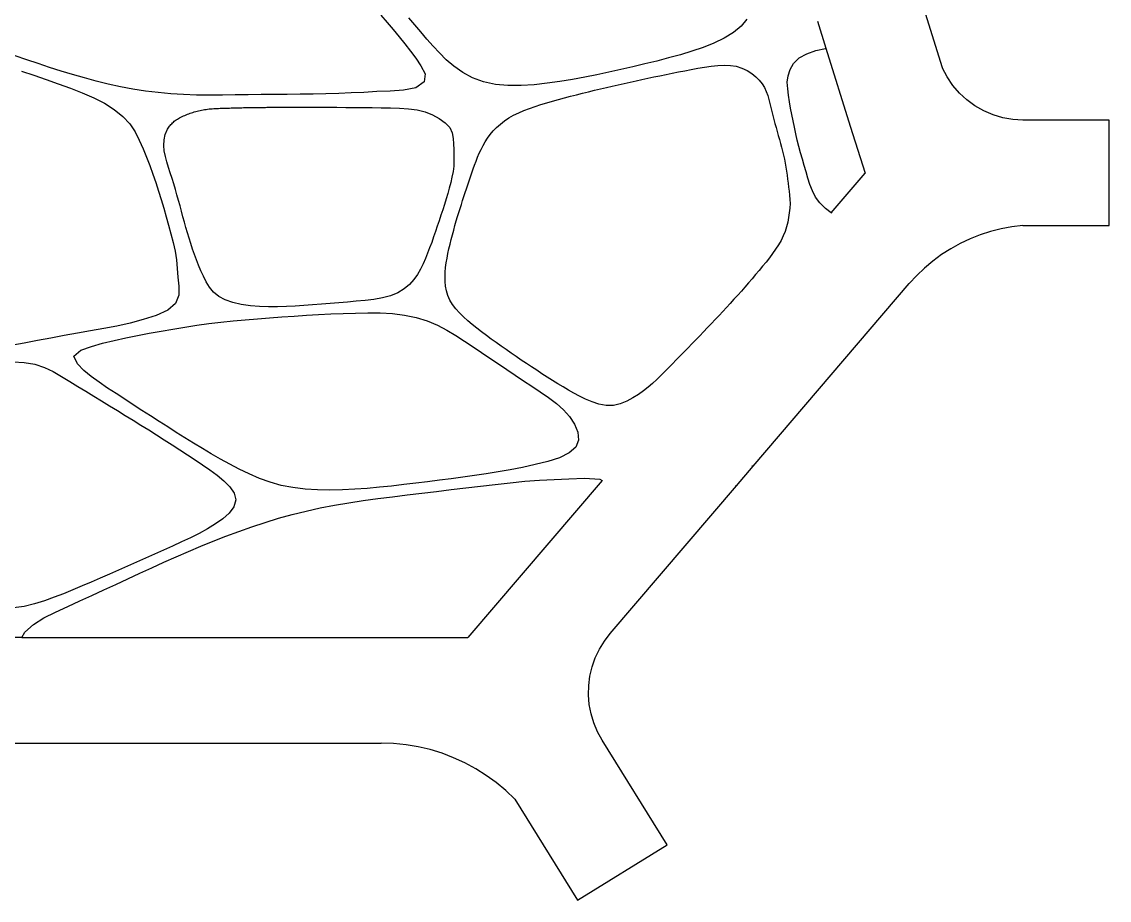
# Model space of a CAD drawing. Header units: metres. Extents: x 3231 to 3793, y -1081 to -522.
# Drawn here: x 3484 to 3793.4, y -1080.3 to -830.4 of the extents above; entities that cross this region are included whole.
import ezdxf

# ---------------------------------------------------------------- set-up
doc = ezdxf.new("R2010")
doc.units = ezdxf.units.M

msp = doc.modelspace()

# ---------------------------------------------------------------- linework, layer by layer
at = {"layer": 'Layer0'}
for p, q in [((3745.95, -843.51), (3685.74, -651.32)), ((3586.13, -828.55), (3587.97, -830.56)), ((3587.97, -830.56), (3589.72, -832.59)), ((3595.82, -831.27), (3594.12, -829.25)), ((3597.55, -833.29), (3595.82, -831.27)), ((3688.7, -831.66), (3686.45, -833.46)), ((3690.24, -829.6), (3688.7, -831.66)), ((3710.35, -830.2), (3712.77, -837.94)), ((3589.72, -832.59), (3591.4, -834.63)), ((3591.4, -834.63), (3593.03, -836.67)), ((3599.28, -835.29), (3597.55, -833.29)), ((3683.78, -835.04), (3680.9, -836.44)), ((3686.45, -833.46), (3683.78, -835.04)), ((3593.03, -836.67), (3594.6, -838.72)), ((3601.03, -837.29), (3599.28, -835.29)), ((3602.83, -839.26), (3601.03, -837.29)), ((3677.83, -837.67), (3674.64, -838.77)), ((3680.9, -836.44), (3677.83, -837.67)), ((3709.91, -838.6), (3712.66, -837.95)), ((3712.66, -837.95), (3712.77, -837.94)), ((3712.77, -837.94), (3719.71, -860.09)), ((3485.46, -841.17), (3482.21, -840.07)), ((3488.7, -842.26), (3485.46, -841.17)), ((3594.6, -838.72), (3596.12, -840.78)), ((3596.12, -840.78), (3597.55, -842.92)), ((3604.78, -841.19), (3602.83, -839.26)), ((3606.98, -843.05), (3604.78, -841.19)), ((3668.01, -840.69), (3664.63, -841.56)), ((3671.36, -839.77), (3668.01, -840.69)), ((3674.64, -838.77), (3671.36, -839.77)), ((3703.58, -842.24), (3705.12, -840.68)), ((3705.12, -840.68), (3707.32, -839.47)), ((3707.32, -839.47), (3709.91, -838.6)), ((3484.01, -844.44), (3487.49, -845.62)), ((3491.96, -843.35), (3488.7, -842.26)), ((3495.22, -844.4), (3491.96, -843.35)), ((3498.51, -845.42), (3495.22, -844.4)), ((3597.55, -842.92), (3598.74, -845.19)), ((3609.48, -844.8), (3606.98, -843.05)), ((3654.42, -843.97), (3651.02, -844.74)), ((3657.83, -843.19), (3654.42, -843.97)), ((3661.24, -842.39), (3657.83, -843.19)), ((3664.63, -841.56), (3661.24, -842.39)), ((3670.82, -844.66), (3672.62, -844.31)), ((3672.62, -844.31), (3674.46, -843.96)), ((3674.46, -843.96), (3676.32, -843.61)), ((3676.32, -843.61), (3678.21, -843.28)), ((3678.21, -843.28), (3680.1, -843)), ((3680.1, -843), (3681.98, -842.8)), ((3681.98, -842.8), (3683.82, -842.72)), ((3683.82, -842.72), (3685.59, -842.79)), ((3685.59, -842.79), (3687.28, -843.06)), ((3687.28, -843.06), (3688.87, -843.54)), ((3688.87, -843.54), (3690.34, -844.23)), ((3690.34, -844.23), (3691.66, -845.07)), ((3702.02, -845.78), (3702.56, -843.97)), ((3702.56, -843.97), (3703.58, -842.24)), ((3745.97, -843.55), (3745.95, -843.51)), ((3747.27, -846.07), (3745.97, -843.55)), ((3487.49, -845.62), (3490.97, -846.81)), ((3490.97, -846.81), (3494.43, -848.03)), ((3501.84, -846.38), (3498.51, -845.42)), ((3505.21, -847.29), (3501.84, -846.38)), ((3508.63, -848.13), (3505.21, -847.29)), ((3598.49, -847.44), (3596.08, -849.17)), ((3598.74, -845.19), (3598.49, -847.44)), ((3612.29, -846.32), (3609.48, -844.8)), ((3615.39, -847.5), (3612.29, -846.32)), ((3618.75, -848.25), (3615.39, -847.5)), ((3637.11, -847.37), (3633.49, -847.87)), ((3640.66, -846.8), (3637.11, -847.37)), ((3644.15, -846.16), (3640.66, -846.8)), ((3647.6, -845.47), (3644.15, -846.16)), ((3651.02, -844.74), (3647.6, -845.47)), ((3657.06, -847.55), (3658.75, -847.17)), ((3658.75, -847.17), (3660.43, -846.81)), ((3660.43, -846.81), (3662.13, -846.44)), ((3662.13, -846.44), (3663.83, -846.08)), ((3663.83, -846.08), (3665.55, -845.72)), ((3665.55, -845.72), (3667.29, -845.36)), ((3667.29, -845.36), (3669.04, -845.01)), ((3669.04, -845.01), (3670.82, -844.66)), ((3691.66, -845.07), (3692.82, -846.01)), ((3692.82, -846.01), (3693.8, -847.02)), ((3693.8, -847.02), (3694.61, -848.06)), ((3701.79, -847.61), (3702.02, -845.78)), ((3748.87, -848.47), (3747.27, -846.07)), ((3494.43, -848.03), (3497.87, -849.28)), ((3497.87, -849.28), (3501.26, -850.58)), ((3501.26, -850.58), (3504.52, -851.99)), ((3512.11, -848.88), (3508.63, -848.13)), ((3515.64, -849.54), (3512.11, -848.88)), ((3519.21, -850.1), (3515.64, -849.54)), ((3522.82, -850.55), (3519.21, -850.1)), ((3526.44, -850.88), (3522.82, -850.55)), ((3581.38, -850.47), (3577.78, -850.65)), ((3585.04, -850.27), (3581.38, -850.47)), ((3588.79, -850.09), (3585.04, -850.27)), ((3592.61, -849.88), (3588.79, -850.09)), ((3596.08, -849.17), (3592.61, -849.88)), ((3622.34, -848.56), (3618.75, -848.25)), ((3626.04, -848.54), (3622.34, -848.56)), ((3629.79, -848.28), (3626.04, -848.54)), ((3633.49, -847.87), (3629.79, -848.28)), ((3643.52, -850.71), (3645.22, -850.29)), ((3645.22, -850.29), (3646.92, -849.88)), ((3646.92, -849.88), (3648.62, -849.48)), ((3648.62, -849.48), (3650.32, -849.08)), ((3650.32, -849.08), (3652.01, -848.69)), ((3652.01, -848.69), (3653.7, -848.3)), ((3653.7, -848.3), (3655.38, -847.92)), ((3655.38, -847.92), (3657.06, -847.55)), ((3694.61, -848.06), (3695.27, -849.13)), ((3695.27, -849.13), (3695.8, -850.23)), ((3695.8, -850.23), (3696.22, -851.35)), ((3701.9, -849.45), (3701.79, -847.61)), ((3702.15, -851.28), (3701.9, -849.45)), ((3750.74, -850.66), (3748.87, -848.47)), ((3504.52, -851.99), (3507.57, -853.56)), ((3507.57, -853.56), (3510.34, -855.33)), ((3530.09, -851.1), (3526.44, -850.88)), ((3533.74, -851.22), (3530.09, -851.1)), ((3537.41, -851.26), (3533.74, -851.22)), ((3541.09, -851.24), (3537.41, -851.26)), ((3544.77, -851.2), (3541.09, -851.24)), ((3548.46, -851.14), (3544.77, -851.2)), ((3552.16, -851.09), (3548.46, -851.14)), ((3555.86, -851.06), (3552.16, -851.09)), ((3559.55, -851.04), (3555.86, -851.06)), ((3563.24, -851.02), (3559.55, -851.04)), ((3566.9, -850.98), (3563.24, -851.02)), ((3570.55, -850.91), (3566.9, -850.98)), ((3574.18, -850.8), (3570.55, -850.91)), ((3577.78, -850.65), (3574.18, -850.8)), ((3631.7, -853.95), (3633.37, -853.45)), ((3633.37, -853.45), (3635.04, -852.96)), ((3635.04, -852.96), (3636.73, -852.49)), ((3636.73, -852.49), (3638.42, -852.03)), ((3638.42, -852.03), (3640.12, -851.58)), ((3640.12, -851.58), (3641.82, -851.14)), ((3641.82, -851.14), (3643.52, -850.71)), ((3696.22, -851.35), (3696.57, -852.48)), ((3696.57, -852.48), (3696.86, -853.62)), ((3696.86, -853.62), (3697.13, -854.77)), ((3702.43, -853.12), (3702.15, -851.28)), ((3702.73, -854.94), (3702.43, -853.12)), ((3752.85, -852.62), (3750.74, -850.66)), ((3755.17, -854.32), (3752.85, -852.62)), ((3510.34, -855.33), (3512.76, -857.31)), ((3530.76, -856.87), (3531.14, -856.71)), ((3531.14, -856.71), (3531.53, -856.57)), ((3531.53, -856.57), (3531.91, -856.42)), ((3531.91, -856.42), (3532.31, -856.29)), ((3532.31, -856.29), (3532.7, -856.16)), ((3532.7, -856.16), (3533.11, -856.03)), ((3533.11, -856.03), (3533.51, -855.91)), ((3533.51, -855.91), (3533.92, -855.8)), ((3533.92, -855.8), (3534.33, -855.7)), ((3534.33, -855.7), (3534.75, -855.6)), ((3534.75, -855.6), (3535.17, -855.51)), ((3535.17, -855.51), (3535.59, -855.44)), ((3535.59, -855.44), (3536.02, -855.36)), ((3536.02, -855.36), (3536.45, -855.3)), ((3536.45, -855.3), (3536.89, -855.25)), ((3536.89, -855.25), (3537.32, -855.2)), ((3537.32, -855.2), (3537.76, -855.16)), ((3537.76, -855.16), (3538.21, -855.13)), ((3538.21, -855.13), (3538.65, -855.1)), ((3538.65, -855.1), (3539.09, -855.07)), ((3539.09, -855.07), (3539.54, -855.05)), ((3539.54, -855.05), (3539.99, -855.03)), ((3539.99, -855.03), (3540.43, -855.01)), ((3540.43, -855.01), (3540.88, -854.99)), ((3540.88, -854.99), (3541.33, -854.98)), ((3541.33, -854.98), (3541.77, -854.96)), ((3541.77, -854.96), (3542.22, -854.95)), ((3542.22, -854.95), (3542.67, -854.93)), ((3542.67, -854.93), (3543.11, -854.92)), ((3543.11, -854.92), (3543.56, -854.91)), ((3543.56, -854.91), (3544, -854.89)), ((3544, -854.89), (3544.45, -854.88)), ((3544.45, -854.88), (3544.89, -854.87)), ((3544.89, -854.87), (3545.34, -854.86)), ((3545.34, -854.86), (3545.78, -854.85)), ((3545.78, -854.85), (3546.22, -854.84)), ((3546.22, -854.84), (3546.67, -854.83)), ((3546.67, -854.83), (3547.11, -854.82)), ((3547.11, -854.82), (3547.56, -854.81)), ((3547.56, -854.81), (3548, -854.8)), ((3548, -854.8), (3548.44, -854.79)), ((3548.44, -854.79), (3548.89, -854.79)), ((3548.89, -854.79), (3549.33, -854.78)), ((3549.33, -854.78), (3549.77, -854.77)), ((3549.77, -854.77), (3550.22, -854.77)), ((3550.22, -854.77), (3550.66, -854.76)), ((3550.66, -854.76), (3551.11, -854.75)), ((3551.11, -854.75), (3551.55, -854.75)), ((3551.55, -854.75), (3551.99, -854.74)), ((3551.99, -854.74), (3552.44, -854.74)), ((3552.44, -854.74), (3552.88, -854.73)), ((3552.88, -854.73), (3553.33, -854.73)), ((3553.33, -854.73), (3553.77, -854.72)), ((3553.77, -854.72), (3554.22, -854.72)), ((3554.22, -854.72), (3554.66, -854.72)), ((3554.66, -854.72), (3555.1, -854.71)), ((3555.1, -854.71), (3555.55, -854.71)), ((3555.55, -854.71), (3555.99, -854.71)), ((3555.99, -854.71), (3556.44, -854.7)), ((3556.44, -854.7), (3556.88, -854.7)), ((3556.88, -854.7), (3557.33, -854.7)), ((3557.33, -854.7), (3557.77, -854.7)), ((3557.77, -854.7), (3558.22, -854.69)), ((3558.22, -854.69), (3558.66, -854.69)), ((3558.66, -854.69), (3559.11, -854.69)), ((3559.11, -854.69), (3559.55, -854.69)), ((3559.55, -854.69), (3560, -854.69)), ((3560, -854.69), (3560.44, -854.69)), ((3560.44, -854.69), (3560.89, -854.68)), ((3560.89, -854.68), (3561.33, -854.68)), ((3561.33, -854.68), (3561.78, -854.68)), ((3561.78, -854.68), (3562.23, -854.68)), ((3562.23, -854.68), (3562.67, -854.68)), ((3562.67, -854.68), (3563.12, -854.68)), ((3563.12, -854.68), (3563.56, -854.68)), ((3563.56, -854.68), (3564.01, -854.68)), ((3564.01, -854.68), (3564.45, -854.68)), ((3564.45, -854.68), (3564.9, -854.68)), ((3564.9, -854.68), (3565.34, -854.68)), ((3565.34, -854.68), (3565.79, -854.68)), ((3565.79, -854.68), (3566.23, -854.67)), ((3566.23, -854.67), (3568.71, -854.69)), ((3568.71, -854.69), (3571.19, -854.7)), ((3571.19, -854.7), (3573.68, -854.72)), ((3573.68, -854.72), (3576.18, -854.74)), ((3576.18, -854.74), (3578.68, -854.76)), ((3578.68, -854.76), (3581.21, -854.78)), ((3581.21, -854.78), (3583.74, -854.81)), ((3583.74, -854.81), (3586.3, -854.85)), ((3586.3, -854.85), (3588.88, -854.9)), ((3588.88, -854.9), (3591.47, -854.96)), ((3591.47, -854.96), (3594.03, -855.12)), ((3594.03, -855.12), (3596.48, -855.44)), ((3596.48, -855.44), (3598.79, -855.99)), ((3598.79, -855.99), (3600.91, -856.82)), ((3623.95, -856.99), (3625.39, -856.28)), ((3625.39, -856.28), (3626.89, -855.63)), ((3626.89, -855.63), (3628.45, -855.03)), ((3628.45, -855.03), (3630.06, -854.47)), ((3630.06, -854.47), (3631.7, -853.95)), ((3697.13, -854.77), (3697.39, -855.91)), ((3697.39, -855.91), (3697.67, -857.06)), ((3703.06, -856.76), (3702.73, -854.94)), ((3703.42, -858.59), (3703.06, -856.76)), ((3757.67, -855.75), (3755.17, -854.32)), ((3760.32, -856.88), (3757.67, -855.75)), ((3512.76, -857.31), (3514.74, -859.45)), ((3514.74, -859.45), (3516.26, -861.74)), ((3526.05, -860.13), (3526.25, -859.89)), ((3526.25, -859.89), (3526.46, -859.64)), ((3526.46, -859.64), (3526.68, -859.4)), ((3526.68, -859.4), (3526.92, -859.16)), ((3526.92, -859.16), (3527.16, -858.93)), ((3527.16, -858.93), (3527.42, -858.71)), ((3527.42, -858.71), (3527.7, -858.49)), ((3527.7, -858.49), (3527.99, -858.28)), ((3527.99, -858.28), (3528.3, -858.08)), ((3528.3, -858.08), (3528.62, -857.89)), ((3528.62, -857.89), (3528.95, -857.71)), ((3528.95, -857.71), (3529.3, -857.53)), ((3529.3, -857.53), (3529.65, -857.35)), ((3529.65, -857.35), (3530.01, -857.19)), ((3530.01, -857.19), (3530.38, -857.02)), ((3530.38, -857.02), (3530.76, -856.87)), ((3600.91, -856.82), (3602.8, -857.88)), ((3602.8, -857.88), (3604.46, -859.1)), ((3604.46, -859.1), (3605.76, -860.45)), ((3619.11, -860.43), (3620.18, -859.48)), ((3620.18, -859.48), (3621.34, -858.59)), ((3621.34, -858.59), (3622.6, -857.76)), ((3622.6, -857.76), (3623.95, -856.99)), ((3697.67, -857.06), (3697.96, -858.19)), ((3697.96, -858.19), (3698.27, -859.33)), ((3698.27, -859.33), (3698.58, -860.46)), ((3703.79, -860.41), (3703.42, -858.59)), ((3763.08, -857.7), (3760.32, -856.88)), ((3765.91, -858.2), (3763.08, -857.7)), ((3768.79, -858.36), (3765.91, -858.2)), ((3793.36, -858.36), (3768.79, -858.36)), ((3793.36, -888.36), (3793.36, -858.36)), ((3516.26, -861.74), (3517.47, -864.1)), ((3524.53, -863.99), (3524.87, -862.43)), ((3524.87, -862.43), (3525.46, -860.9)), ((3525.46, -860.9), (3525.65, -860.64)), ((3525.65, -860.64), (3525.85, -860.39)), ((3525.85, -860.39), (3526.05, -860.13)), ((3605.76, -860.45), (3606.43, -861.97)), ((3606.43, -861.97), (3606.71, -863.55)), ((3616.53, -863.47), (3617.29, -862.42)), ((3617.29, -862.42), (3618.15, -861.41)), ((3618.15, -861.41), (3619.11, -860.43)), ((3698.58, -860.46), (3698.9, -861.59)), ((3698.9, -861.59), (3699.21, -862.72)), ((3699.21, -862.72), (3699.53, -863.85)), ((3704.19, -862.23), (3703.79, -860.41)), ((3704.62, -864.05), (3704.19, -862.23)), ((3719.71, -860.09), (3723.9, -873.44)), ((3517.47, -864.1), (3518.54, -866.49)), ((3524.46, -865.56), (3524.53, -863.99)), ((3524.59, -867.13), (3524.46, -865.56)), ((3606.71, -863.55), (3606.85, -865.12)), ((3606.85, -865.12), (3606.92, -866.7)), ((3614.7, -866.71), (3615.25, -865.62)), ((3615.25, -865.62), (3615.86, -864.54)), ((3615.86, -864.54), (3616.53, -863.47)), ((3699.53, -863.85), (3699.83, -864.97)), ((3699.83, -864.97), (3700.13, -866.1)), ((3705.08, -865.86), (3704.62, -864.05)), ((3705.56, -867.67), (3705.08, -865.86)), ((3518.54, -866.49), (3519.52, -868.89)), ((3519.52, -868.89), (3520.44, -871.3)), ((3524.88, -868.69), (3524.59, -867.13)), ((3525.29, -870.26), (3524.88, -868.69)), ((3606.92, -866.7), (3606.97, -868.27)), ((3606.97, -868.27), (3606.97, -869.85)), ((3613.25, -870.03), (3613.7, -868.92)), ((3613.7, -868.92), (3614.18, -867.81)), ((3614.18, -867.81), (3614.7, -866.71)), ((3700.13, -866.1), (3700.42, -867.23)), ((3700.42, -867.23), (3700.69, -868.36)), ((3700.69, -868.36), (3700.94, -869.49)), ((3706.06, -869.48), (3705.56, -867.67)), ((3520.44, -871.3), (3521.3, -873.71)), ((3525.77, -871.82), (3525.29, -870.26)), ((3526.29, -873.39), (3525.77, -871.82)), ((3606.89, -871.43), (3606.7, -873)), ((3606.97, -869.85), (3606.89, -871.43)), ((3612.01, -873.38), (3612.41, -872.26)), ((3612.41, -872.26), (3612.82, -871.14)), ((3612.82, -871.14), (3613.25, -870.03)), ((3700.94, -869.49), (3701.17, -870.62)), ((3701.17, -870.62), (3701.37, -871.76)), ((3701.37, -871.76), (3701.56, -872.89)), ((3706.58, -871.29), (3706.06, -869.48)), ((3707.11, -873.1), (3706.58, -871.29)), ((3521.3, -873.71), (3522.13, -876.13)), ((3526.8, -874.95), (3526.29, -873.39)), ((3527.29, -876.51), (3526.8, -874.95)), ((3606.41, -874.57), (3606.04, -876.13)), ((3606.7, -873), (3606.41, -874.57)), ((3611.25, -875.62), (3611.63, -874.5)), ((3611.63, -874.5), (3612.01, -873.38)), ((3701.56, -872.89), (3701.73, -874.03)), ((3701.73, -874.03), (3701.88, -875.18)), ((3701.88, -875.18), (3702.02, -876.32)), ((3707.65, -874.91), (3707.11, -873.1)), ((3708.22, -876.72), (3707.65, -874.91)), ((3714.27, -884.7), (3723.9, -873.44)), ((3522.13, -876.13), (3522.92, -878.56)), ((3527.75, -878.08), (3527.29, -876.51)), ((3528.19, -879.64), (3527.75, -878.08)), ((3605.63, -877.69), (3605.19, -879.24)), ((3606.04, -876.13), (3605.63, -877.69)), ((3610.14, -878.99), (3610.5, -877.87)), ((3610.5, -877.87), (3610.87, -876.74)), ((3610.87, -876.74), (3611.25, -875.62)), ((3702.02, -876.32), (3702.15, -877.46)), ((3702.15, -877.46), (3702.27, -878.61)), ((3708.92, -878.5), (3708.22, -876.72)), ((3522.92, -878.56), (3523.68, -880.99)), ((3523.68, -880.99), (3524.41, -883.42)), ((3528.63, -881.2), (3528.19, -879.64)), ((3529.05, -882.76), (3528.63, -881.2)), ((3604.73, -880.79), (3604.25, -882.34)), ((3605.19, -879.24), (3604.73, -880.79)), ((3609.07, -882.36), (3609.42, -881.24)), ((3609.42, -881.24), (3609.78, -880.11)), ((3609.78, -880.11), (3610.14, -878.99)), ((3702.27, -878.61), (3702.38, -879.76)), ((3702.38, -879.76), (3702.49, -880.9)), ((3702.49, -880.9), (3702.6, -882.05)), ((3709.83, -880.25), (3708.92, -878.5)), ((3711.05, -881.92), (3709.83, -880.25)), ((3524.41, -883.42), (3525.12, -885.86)), ((3529.47, -884.31), (3529.05, -882.76)), ((3529.88, -885.86), (3529.47, -884.31)), ((3603.76, -883.88), (3603.26, -885.43)), ((3604.25, -882.34), (3603.76, -883.88)), ((3608.02, -885.74), (3608.37, -884.61)), ((3608.37, -884.61), (3608.72, -883.49)), ((3608.72, -883.49), (3609.07, -882.36)), ((3702.47, -883.4), (3702.32, -884.74)), ((3702.6, -882.05), (3702.47, -883.4)), ((3712.64, -883.46), (3711.05, -881.92)), ((3714.27, -884.7), (3712.64, -883.46)), ((3525.12, -885.86), (3525.81, -888.29)), ((3530.31, -887.4), (3529.88, -885.86)), ((3530.74, -888.94), (3530.31, -887.4)), ((3602.75, -886.97), (3602.23, -888.52)), ((3603.26, -885.43), (3602.75, -886.97)), ((3607.26, -888.37), (3607.64, -887.05)), ((3607.64, -887.05), (3608.02, -885.74)), ((3701.89, -887.4), (3701.57, -888.72)), ((3702.14, -886.07), (3701.89, -887.4)), ((3702.32, -884.74), (3702.14, -886.07)), ((3714.5, -884.88), (3714.27, -884.7)), ((3525.81, -888.29), (3526.47, -890.73)), ((3526.47, -890.73), (3527.08, -893.19)), ((3531.18, -890.47), (3530.74, -888.94)), ((3531.64, -891.99), (3531.18, -890.47)), ((3601.71, -890.06), (3601.18, -891.6)), ((3602.23, -888.52), (3601.71, -890.06)), ((3606.53, -891), (3606.89, -889.69)), ((3606.89, -889.69), (3607.26, -888.37)), ((3701.16, -890.02), (3700.63, -891.31)), ((3701.57, -888.72), (3701.16, -890.02)), ((3759.62, -890.03), (3756.67, -890.98)), ((3762.62, -889.28), (3759.62, -890.03)), ((3765.67, -888.72), (3762.62, -889.28)), ((3768.75, -888.36), (3765.67, -888.72)), ((3768.75, -888.36), (3793.36, -888.36)), ((3527.08, -893.19), (3527.63, -895.65)), ((3532.12, -893.51), (3531.64, -891.99)), ((3532.62, -895.03), (3532.12, -893.51)), ((3600.63, -893.14), (3600.06, -894.67)), ((3601.18, -891.6), (3600.63, -893.14)), ((3605.54, -894.96), (3605.85, -893.64)), ((3605.85, -893.64), (3606.18, -892.32)), ((3606.18, -892.32), (3606.53, -891)), ((3699.27, -893.83), (3698.47, -895.07)), ((3700, -892.57), (3699.27, -893.83)), ((3700.63, -891.31), (3700, -892.57)), ((3750.99, -893.44), (3748.28, -894.94)), ((3753.79, -892.11), (3750.99, -893.44)), ((3756.67, -890.98), (3753.79, -892.11)), ((3527.63, -895.65), (3528.03, -898.1)), ((3533.16, -896.56), (3532.62, -895.03)), ((3533.73, -898.1), (3533.16, -896.56)), ((3599.48, -896.21), (3598.87, -897.75)), ((3600.06, -894.67), (3599.48, -896.21)), ((3605, -897.61), (3605.26, -896.29)), ((3605.26, -896.29), (3605.54, -894.96)), ((3697.61, -896.3), (3696.69, -897.52)), ((3698.47, -895.07), (3697.61, -896.3)), ((3745.67, -896.61), (3743.18, -898.45)), ((3748.28, -894.94), (3745.67, -896.61)), ((3528.03, -898.1), (3528.23, -900.55)), ((3534.34, -899.64), (3533.73, -898.1)), ((3535, -901.21), (3534.34, -899.64)), ((3598.23, -899.27), (3597.49, -900.78)), ((3598.87, -897.75), (3598.23, -899.27)), ((3604.61, -900.27), (3604.78, -898.94)), ((3604.78, -898.94), (3605, -897.61)), ((3694.76, -899.93), (3693.78, -901.12)), ((3695.74, -898.73), (3694.76, -899.93)), ((3696.69, -897.52), (3695.74, -898.73)), ((3743.18, -898.45), (3740.81, -900.45)), ((3528.23, -900.55), (3528.39, -903.03)), ((3528.39, -903.03), (3528.67, -905.61)), ((3535.7, -902.79), (3535, -901.21)), ((3536.49, -904.38), (3535.7, -902.79)), ((3596.63, -902.27), (3595.6, -903.71)), ((3597.49, -900.78), (3596.63, -902.27)), ((3604.45, -902.95), (3604.5, -901.61)), ((3604.47, -904.29), (3604.45, -902.95)), ((3604.5, -901.61), (3604.61, -900.27)), ((3692.78, -902.31), (3691.78, -903.49)), ((3693.78, -901.12), (3692.78, -902.31)), ((3738.58, -902.6), (3736.49, -904.88)), ((3740.81, -900.45), (3738.58, -902.6)), ((3528.67, -905.61), (3528.68, -908.17)), ((3537.43, -905.9), (3536.49, -904.38)), ((3538.6, -907.3), (3537.43, -905.9)), ((3594.36, -905.09), (3592.85, -906.36)), ((3595.6, -903.71), (3594.36, -905.09)), ((3604.58, -905.63), (3604.47, -904.29)), ((3604.82, -906.97), (3604.58, -905.63)), ((3689.74, -905.84), (3688.71, -907.01)), ((3690.76, -904.67), (3689.74, -905.84)), ((3691.78, -903.49), (3690.76, -904.67)), ((3692.09, -956.82), (3736.49, -904.88)), ((3528.68, -908.17), (3527.81, -910.5)), ((3540.06, -908.53), (3538.6, -907.3)), ((3541.9, -909.51), (3540.06, -908.53)), ((3584.18, -909.37), (3581.69, -909.66)), ((3586.62, -908.95), (3584.18, -909.37)), ((3588.92, -908.33), (3586.62, -908.95)), ((3591.03, -907.45), (3588.92, -908.33)), ((3592.85, -906.36), (3591.03, -907.45)), ((3605.21, -908.28), (3604.82, -906.97)), ((3605.79, -909.56), (3605.21, -908.28)), ((3686.62, -909.33), (3685.57, -910.49)), ((3687.67, -908.17), (3686.62, -909.33)), ((3688.71, -907.01), (3687.67, -908.17)), ((3525.55, -912.4), (3522.26, -913.91)), ((3527.81, -910.5), (3525.55, -912.4)), ((3544.07, -910.26), (3541.9, -909.51)), ((3546.49, -910.79), (3544.07, -910.26)), ((3549.06, -911.15), (3546.49, -910.79)), ((3551.66, -911.37), (3549.06, -911.15)), ((3554.24, -911.48), (3551.66, -911.37)), ((3556.78, -911.49), (3554.24, -911.48)), ((3559.3, -911.43), (3556.78, -911.49)), ((3561.8, -911.3), (3559.3, -911.43)), ((3564.29, -911.13), (3561.8, -911.3)), ((3566.77, -910.93), (3564.29, -911.13)), ((3569.25, -910.71), (3566.77, -910.93)), ((3571.73, -910.5), (3569.25, -910.71)), ((3574.21, -910.31), (3571.73, -910.5)), ((3576.7, -910.11), (3574.21, -910.31)), ((3579.2, -909.9), (3576.7, -910.11)), ((3581.69, -909.66), (3579.2, -909.9)), ((3606.56, -910.81), (3605.79, -909.56)), ((3607.5, -912.01), (3606.56, -910.81)), ((3608.56, -913.18), (3607.5, -912.01)), ((3684.51, -911.65), (3683.44, -912.8)), ((3685.57, -910.49), (3684.51, -911.65)), ((3518.57, -915.12), (3514.85, -916.11)), ((3522.26, -913.91), (3518.57, -915.12)), ((3540.69, -915.85), (3544.14, -915.48)), ((3544.14, -915.48), (3547.61, -915.15)), ((3547.61, -915.15), (3551.07, -914.85)), ((3551.07, -914.85), (3554.55, -914.59)), ((3554.55, -914.59), (3558.03, -914.34)), ((3558.03, -914.34), (3561.51, -914.11)), ((3561.51, -914.11), (3564.99, -913.89)), ((3564.99, -913.89), (3568.48, -913.69)), ((3568.48, -913.69), (3571.96, -913.51)), ((3571.96, -913.51), (3575.46, -913.35)), ((3575.46, -913.35), (3578.96, -913.24)), ((3578.96, -913.24), (3582.46, -913.17)), ((3582.46, -913.17), (3585.97, -913.21)), ((3585.97, -913.21), (3589.46, -913.4)), ((3589.46, -913.4), (3592.91, -913.83)), ((3592.91, -913.83), (3596.24, -914.51)), ((3596.24, -914.51), (3599.37, -915.47)), ((3599.37, -915.47), (3602.26, -916.68)), ((3609.7, -914.32), (3608.56, -913.18)), ((3610.91, -915.42), (3609.7, -914.32)), ((3612.18, -916.5), (3610.91, -915.42)), ((3681.28, -915.1), (3680.19, -916.25)), ((3682.36, -913.95), (3681.28, -915.1)), ((3683.44, -912.8), (3682.36, -913.95)), ((3503.62, -918.31), (3499.85, -918.96)), ((3507.37, -917.65), (3503.62, -918.31)), ((3511.11, -916.94), (3507.37, -917.65)), ((3514.85, -916.11), (3511.11, -916.94)), ((3520.31, -919.01), (3523.67, -918.39)), ((3523.67, -918.39), (3527.04, -917.8)), ((3527.04, -917.8), (3530.43, -917.24)), ((3530.43, -917.24), (3533.83, -916.73)), ((3533.83, -916.73), (3537.25, -916.26)), ((3537.25, -916.26), (3540.69, -915.85)), ((3602.26, -916.68), (3604.96, -918.08)), ((3604.96, -918.08), (3607.53, -919.61)), ((3613.48, -917.55), (3612.18, -916.5)), ((3614.82, -918.59), (3613.48, -917.55)), ((3616.19, -919.62), (3614.82, -918.59)), ((3677.99, -918.55), (3676.89, -919.7)), ((3679.09, -917.4), (3677.99, -918.55)), ((3680.19, -916.25), (3679.09, -917.4)), ((3488.51, -921.1), (3484.72, -921.79)), ((3492.3, -920.38), (3488.51, -921.1)), ((3496.08, -919.66), (3492.3, -920.38)), ((3499.85, -918.96), (3496.08, -919.66)), ((3507.04, -921.81), (3510.31, -921.03)), ((3510.31, -921.03), (3513.63, -920.32)), ((3513.63, -920.32), (3516.97, -919.65)), ((3516.97, -919.65), (3520.31, -919.01)), ((3607.53, -919.61), (3610, -921.23)), ((3610, -921.23), (3612.42, -922.86)), ((3617.57, -920.64), (3616.19, -919.62)), ((3618.96, -921.65), (3617.57, -920.64)), ((3620.37, -922.65), (3618.96, -921.65)), ((3675.78, -920.85), (3674.67, -921.99)), ((3676.89, -919.7), (3675.78, -920.85)), ((3484.72, -921.79), (3480.91, -922.44)), ((3498.88, -925.53), (3500.8, -923.79)), ((3500.8, -923.79), (3503.88, -922.74)), ((3503.88, -922.74), (3507.04, -921.81)), ((3612.42, -922.86), (3614.83, -924.49)), ((3614.83, -924.49), (3617.22, -926.11)), ((3621.79, -923.65), (3620.37, -922.65)), ((3623.22, -924.64), (3621.79, -923.65)), ((3624.65, -925.62), (3623.22, -924.64)), ((3672.44, -924.28), (3671.33, -925.42)), ((3673.56, -923.14), (3672.44, -924.28)), ((3674.67, -921.99), (3673.56, -923.14)), ((3481.55, -927.12), (3484.72, -927.27)), ((3484.72, -927.27), (3487.73, -927.8)), ((3487.73, -927.8), (3490.47, -928.7)), ((3499.88, -927.7), (3498.88, -925.53)), ((3501.71, -929.55), (3499.88, -927.7)), ((3617.22, -926.11), (3619.6, -927.72)), ((3619.6, -927.72), (3621.98, -929.32)), ((3626.1, -926.61), (3624.65, -925.62)), ((3627.56, -927.59), (3626.1, -926.61)), ((3629.03, -928.56), (3627.56, -927.59)), ((3669.09, -927.69), (3667.98, -928.82)), ((3670.21, -926.56), (3669.09, -927.69)), ((3671.33, -925.42), (3670.21, -926.56)), ((3490.47, -928.7), (3492.99, -929.9)), ((3492.99, -929.9), (3495.37, -931.26)), ((3503.81, -931.27), (3501.71, -929.55)), ((3621.98, -929.32), (3624.35, -930.91)), ((3624.35, -930.91), (3626.74, -932.5)), ((3630.5, -929.53), (3629.03, -928.56)), ((3631.98, -930.5), (3630.5, -929.53)), ((3633.47, -931.46), (3631.98, -930.5)), ((3666.87, -929.95), (3665.76, -931.07)), ((3667.98, -928.82), (3666.87, -929.95)), ((3495.37, -931.26), (3497.68, -932.69)), ((3497.68, -932.69), (3499.97, -934.11)), ((3499.97, -934.11), (3502.24, -935.51)), ((3506.06, -932.94), (3503.81, -931.27)), ((3508.43, -934.58), (3506.06, -932.94)), ((3626.74, -932.5), (3629.13, -934.08)), ((3629.13, -934.08), (3631.53, -935.66)), ((3634.97, -932.41), (3633.47, -931.46)), ((3636.48, -933.35), (3634.97, -932.41)), ((3638, -934.28), (3636.48, -933.35)), ((3663.46, -933.28), (3662.22, -934.36)), ((3664.63, -932.18), (3663.46, -933.28)), ((3665.76, -931.07), (3664.63, -932.18)), ((3502.24, -935.51), (3504.5, -936.89)), ((3504.5, -936.89), (3506.76, -938.26)), ((3510.86, -936.18), (3508.43, -934.58)), ((3513.31, -937.77), (3510.86, -936.18)), ((3631.53, -935.66), (3633.88, -937.27)), ((3639.52, -935.19), (3638, -934.28)), ((3641.08, -936.08), (3639.52, -935.19)), ((3642.7, -936.94), (3641.08, -936.08)), ((3644.41, -937.75), (3642.7, -936.94)), ((3659.46, -936.42), (3657.89, -937.4)), ((3660.9, -935.41), (3659.46, -936.42)), ((3662.22, -934.36), (3660.9, -935.41)), ((3506.76, -938.26), (3509, -939.62)), ((3509, -939.62), (3511.24, -940.99)), ((3515.76, -939.36), (3513.31, -937.77)), ((3518.2, -940.94), (3515.76, -939.36)), ((3633.88, -937.27), (3636.1, -938.96)), ((3636.1, -938.96), (3638.12, -940.76)), ((3646.25, -938.5), (3644.41, -937.75)), ((3648.22, -939.14), (3646.25, -938.5)), ((3650.27, -939.54), (3648.22, -939.14)), ((3652.31, -939.52), (3650.27, -939.54)), ((3654.28, -939.07), (3652.31, -939.52)), ((3656.15, -938.31), (3654.28, -939.07)), ((3657.89, -937.4), (3656.15, -938.31)), ((3511.24, -940.99), (3513.47, -942.35)), ((3513.47, -942.35), (3515.7, -943.72)), ((3520.65, -942.51), (3518.2, -940.94)), ((3523.09, -944.08), (3520.65, -942.51)), ((3638.12, -940.76), (3639.87, -942.71)), ((3639.87, -942.71), (3641.28, -944.86)), ((3515.7, -943.72), (3517.92, -945.1)), ((3517.92, -945.1), (3520.15, -946.48)), ((3520.15, -946.48), (3522.37, -947.88)), ((3525.54, -945.64), (3523.09, -944.08)), ((3528, -947.19), (3525.54, -945.64)), ((3641.28, -944.86), (3642.19, -947.14)), ((3522.37, -947.88), (3524.58, -949.29)), ((3524.58, -949.29), (3526.79, -950.7)), ((3530.46, -948.74), (3528, -947.19)), ((3532.93, -950.28), (3530.46, -948.74)), ((3642.38, -949.37), (3641.6, -951.39)), ((3642.19, -947.14), (3642.38, -949.37)), ((3526.79, -950.7), (3528.98, -952.13)), ((3528.98, -952.13), (3531.16, -953.55)), ((3535.43, -951.8), (3532.93, -950.28)), ((3537.96, -953.31), (3535.43, -951.8)), ((3641.6, -951.39), (3639.72, -953.05)), ((3531.16, -953.55), (3533.33, -954.98)), ((3533.33, -954.98), (3535.48, -956.42)), ((3540.55, -954.8), (3537.96, -953.31)), ((3543.2, -956.25), (3540.55, -954.8)), ((3633.67, -955.47), (3630.08, -956.37)), ((3636.98, -954.39), (3633.67, -955.47)), ((3639.72, -953.05), (3636.98, -954.39)), ((3535.48, -956.42), (3537.58, -957.88)), ((3537.58, -957.88), (3539.6, -959.39)), ((3545.92, -957.67), (3543.2, -956.25)), ((3548.73, -959.03), (3545.92, -957.67)), ((3619.53, -958.46), (3616.14, -959)), ((3622.98, -957.84), (3619.53, -958.46)), ((3626.49, -957.16), (3622.98, -957.84)), ((3630.08, -956.37), (3626.49, -957.16)), ((3687.33, -962.4), (3692.09, -956.82)), ((3692.09, -956.82), (3691.66, -956.79)), ((3539.6, -959.39), (3541.52, -960.98)), ((3541.52, -960.98), (3543.24, -962.66)), ((3551.65, -960.28), (3548.73, -959.03)), ((3554.69, -961.37), (3551.65, -960.28)), ((3557.86, -962.26), (3554.69, -961.37)), ((3596.09, -961.64), (3592.69, -962.06)), ((3599.47, -961.22), (3596.09, -961.64)), ((3602.82, -960.8), (3599.47, -961.22)), ((3606.14, -960.39), (3602.82, -960.8)), ((3609.46, -959.96), (3606.14, -960.39)), ((3612.79, -959.5), (3609.46, -959.96)), ((3649.15, -960.88), (3610.94, -1005.59)), ((3616.14, -959), (3612.79, -959.5)), ((3618.71, -961.99), (3622.93, -961.53)), ((3622.93, -961.53), (3627.14, -961.12)), ((3627.14, -961.12), (3631.31, -960.81)), ((3631.31, -960.81), (3635.44, -960.6)), ((3635.44, -960.6), (3639.65, -960.44)), ((3639.65, -960.44), (3644.1, -960.26)), ((3644.1, -960.26), (3648.44, -960.47)), ((3648.44, -960.47), (3649.15, -960.88)), ((3543.24, -962.66), (3544.5, -964.48)), ((3544.5, -964.48), (3544.91, -966.43)), ((3561.18, -962.9), (3557.86, -962.26)), ((3564.61, -963.31), (3561.18, -962.9)), ((3568.12, -963.53), (3564.61, -963.31)), ((3571.68, -963.59), (3568.12, -963.53)), ((3575.24, -963.52), (3571.68, -963.59)), ((3578.78, -963.36), (3575.24, -963.52)), ((3582.29, -963.12), (3578.78, -963.36)), ((3585.78, -962.81), (3582.29, -963.12)), ((3589.25, -962.45), (3585.78, -962.81)), ((3592.69, -962.06), (3589.25, -962.45)), ((3589.51, -965.49), (3593.68, -964.98)), ((3593.68, -964.98), (3597.85, -964.48)), ((3597.85, -964.48), (3602.01, -963.98)), ((3602.01, -963.98), (3606.17, -963.47)), ((3606.17, -963.47), (3610.33, -962.97)), ((3610.33, -962.97), (3614.51, -962.48)), ((3614.51, -962.48), (3618.71, -961.99)), ((3651.41, -1004.41), (3687.33, -962.4)), ((3686.93, -962.39), (3687.33, -962.4)), ((3544.91, -966.43), (3544.38, -968.38)), ((3568.9, -968.68), (3572.95, -967.9)), ((3572.95, -967.9), (3577.05, -967.21)), ((3577.05, -967.21), (3581.18, -966.58)), ((3581.18, -966.58), (3585.34, -966.02)), ((3585.34, -966.02), (3589.51, -965.49)), ((3543.05, -970.18), (3541.22, -971.79)), ((3544.38, -968.38), (3543.05, -970.18)), ((3557.08, -971.64), (3560.96, -970.55)), ((3560.96, -970.55), (3564.9, -969.57)), ((3564.9, -969.57), (3568.9, -968.68)), ((3539.1, -973.25), (3536.83, -974.62)), ((3541.22, -971.79), (3539.1, -973.25)), ((3545.78, -975.36), (3549.49, -974.05)), ((3549.49, -974.05), (3553.26, -972.81)), ((3553.26, -972.81), (3557.08, -971.64)), ((3532.01, -977.16), (3529.5, -978.35)), ((3534.46, -975.92), (3532.01, -977.16)), ((3536.83, -974.62), (3534.46, -975.92)), ((3538.52, -978.14), (3542.12, -976.72)), ((3542.12, -976.72), (3545.78, -975.36)), ((3526.95, -979.52), (3524.38, -980.67)), ((3529.5, -978.35), (3526.95, -979.52)), ((3531.43, -981.08), (3534.95, -979.59)), ((3534.95, -979.59), (3538.52, -978.14)), ((3519.23, -982.95), (3516.66, -984.09)), ((3521.8, -981.81), (3519.23, -982.95)), ((3524.38, -980.67), (3521.8, -981.81)), ((3524.48, -984.14), (3527.94, -982.6)), ((3527.94, -982.6), (3531.43, -981.08)), ((3511.53, -986.37), (3508.96, -987.51)), ((3514.1, -985.23), (3511.53, -986.37)), ((3516.66, -984.09), (3514.1, -985.23)), ((3517.62, -987.27), (3521.04, -985.7)), ((3521.04, -985.7), (3524.48, -984.14)), ((3503.8, -989.77), (3501.21, -990.89)), ((3506.38, -988.64), (3503.8, -989.77)), ((3508.96, -987.51), (3506.38, -988.64)), ((3510.81, -990.43), (3514.21, -988.85)), ((3514.21, -988.85), (3517.62, -987.27)), ((3498.59, -992), (3495.95, -993.08)), ((3501.21, -990.89), (3498.59, -992)), ((3503.99, -993.59), (3507.4, -992.01)), ((3507.4, -992.01), (3510.81, -990.43)), ((3487.7, -995.96), (3484.77, -996.69)), ((3490.51, -995.07), (3487.7, -995.96)), ((3493.26, -994.1), (3490.51, -995.07)), ((3495.95, -993.08), (3493.26, -994.1)), ((3497.13, -996.72), (3500.57, -995.16)), ((3500.57, -995.16), (3503.99, -993.59)), ((3484.77, -996.69), (3481.67, -997.08)), ((3490.32, -999.95), (3493.66, -998.3)), ((3493.66, -998.3), (3497.13, -996.72)), ((3484.9, -1004.02), (3487.38, -1001.85)), ((3487.38, -1001.85), (3490.32, -999.95)), ((3484.07, -1005.59), (3484.9, -1004.02)), ((3649.76, -1006.56), (3651.41, -1004.41)), ((3484.07, -1005.59), (3470.28, -1005.59)), ((3484.07, -1005.59), (3610.94, -1005.59)), ((3648.35, -1008.87), (3649.76, -1006.56)), ((3646.28, -1013.87), (3647.18, -1011.32)), ((3647.18, -1011.32), (3648.35, -1008.87)), ((3645.66, -1016.51), (3646.28, -1013.87)), ((3645.31, -1019.19), (3645.66, -1016.51)), ((3645.25, -1021.9), (3645.31, -1019.19)), ((3645.47, -1024.6), (3645.25, -1021.9)), ((3645.97, -1027.26), (3645.47, -1024.6)), ((3646.75, -1029.85), (3645.97, -1027.26)), ((3647.8, -1032.35), (3646.75, -1029.85)), ((3649.11, -1034.72), (3647.8, -1032.35)), ((3389.42, -1035.59), (3586.3, -1035.59)), ((3589.82, -1035.7), (3586.3, -1035.59)), ((3593.33, -1036.05), (3589.82, -1035.7)), ((3596.8, -1036.63), (3593.33, -1036.05)), ((3667.58, -1064.48), (3649.11, -1034.72)), ((3600.23, -1037.44), (3596.8, -1036.63)), ((3603.59, -1038.48), (3600.23, -1037.44)), ((3606.88, -1039.73), (3603.59, -1038.48)), ((3610.08, -1041.21), (3606.88, -1039.73)), ((3613.18, -1042.88), (3610.08, -1041.21)), ((3616.15, -1044.77), (3613.18, -1042.88)), ((3619, -1046.84), (3616.15, -1044.77)), ((3621.7, -1049.1), (3619, -1046.84)), ((3624.25, -1051.53), (3621.7, -1049.1)), ((3624.25, -1051.53), (3642.08, -1080.29)), ((3642.08, -1080.29), (3667.58, -1064.48))]:
    msp.add_line(p, q, dxfattribs=at)

doc.saveas('drawing.dxf')
